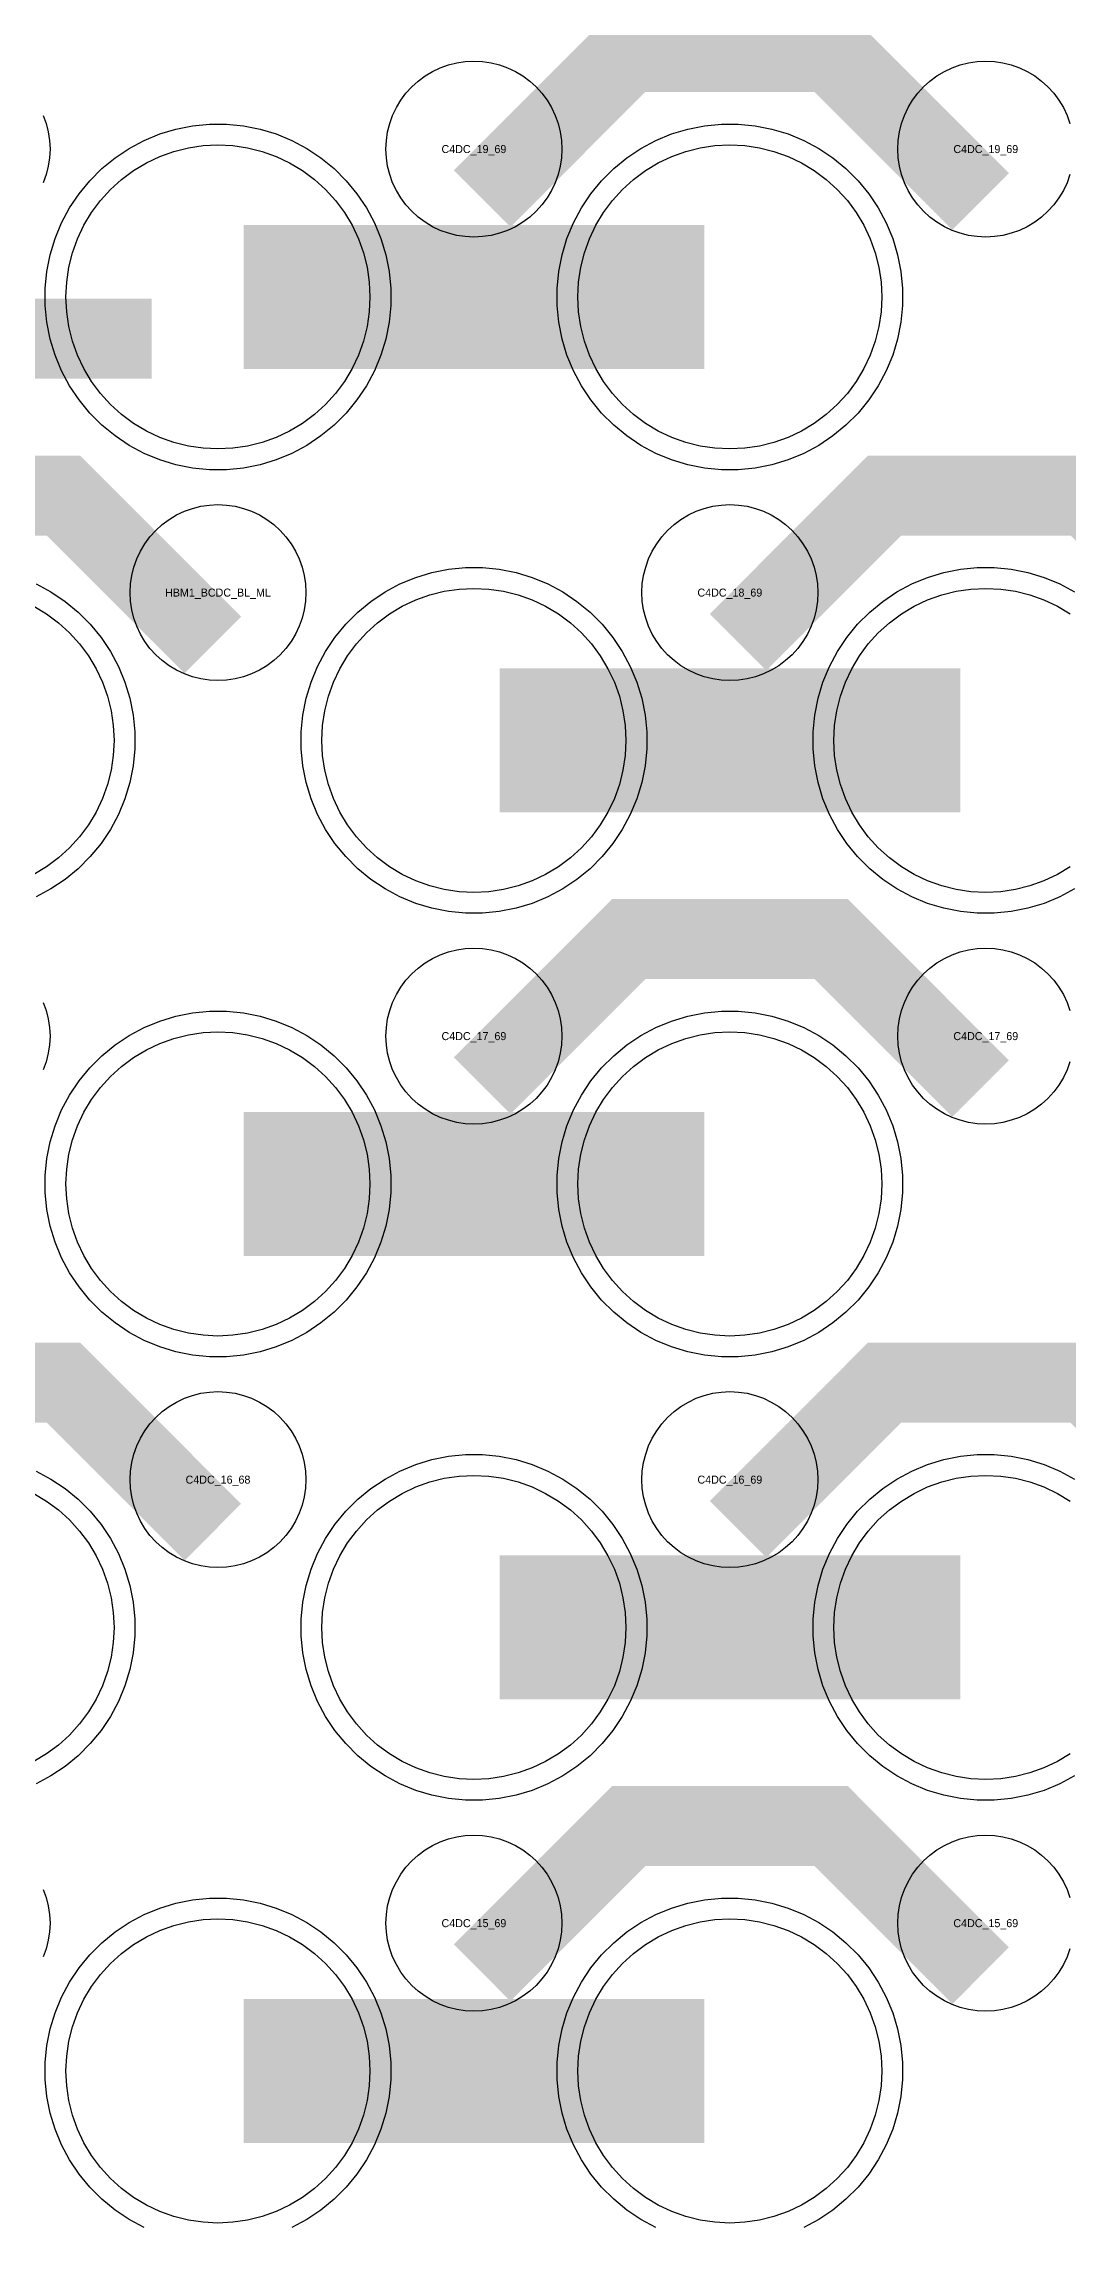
# Model space of a CAD drawing. Extents: x -11880 to 11880, y -14992 to 14992.
# Drawn here: x 9946 to 10266, y -12810 to -12128 of the extents above; entities that cross this region are included whole.
import ezdxf
from ezdxf.enums import TextEntityAlignment as Align

# ---------------------------------------------------------------- set-up
doc = ezdxf.new("R2010")
doc.units = 0
doc.header["$MEASUREMENT"] = 0
for name, color, linetype in [('GDS_775_DT_237', 138, 'CONTINUOUS'), ('RDL1_FS', 34, 'CONTINUOUS'), ('RDL_BS', 160, 'CONTINUOUS')]:
    doc.layers.add(name, color=color, linetype=linetype)

msp = doc.modelspace()

# ---------------------------------------------------------------- linework, layer by layer
at = {"layer": 'RDL1_FS'}
for points in [[(10000, -12254.354), (9995.343, -12254.125), (9990.732, -12253.441), (9986.209, -12252.309), (9981.819, -12250.737), (9977.605, -12248.745), (9973.605, -12246.347), (9969.86, -12243.569), (9966.406, -12240.439), (9963.276, -12236.985), (9960.498, -12233.24), (9958.1, -12229.24), (9956.108, -12225.026), (9954.536, -12220.636), (9953.404, -12216.113), (9952.72, -12211.502), (9952.491, -12206.845), (9952.72, -12202.188), (9953.404, -12197.577), (9954.536, -12193.054), (9956.108, -12188.664), (9958.1, -12184.45), (9960.498, -12180.45), (9963.276, -12176.705), (9966.406, -12173.251), (9969.86, -12170.121), (9973.605, -12167.343), (9977.605, -12164.945), (9981.819, -12162.953), (9986.209, -12161.381), (9990.732, -12160.249), (9995.343, -12159.565), (10000, -12159.336), (10004.657, -12159.565), (10009.268, -12160.249), (10013.791, -12161.381), (10018.181, -12162.953), (10022.395, -12164.945), (10026.395, -12167.343), (10030.14, -12170.121), (10033.594, -12173.251), (10036.724, -12176.705), (10039.502, -12180.45), (10041.9, -12184.45), (10043.892, -12188.664), (10045.464, -12193.054), (10046.596, -12197.577), (10047.28, -12202.188), (10047.509, -12206.845), (10047.28, -12211.502), (10046.596, -12216.113), (10045.464, -12220.636), (10043.892, -12225.026), (10041.9, -12229.24), (10039.502, -12233.24), (10036.724, -12236.985), (10033.594, -12240.439), (10030.14, -12243.569), (10026.395, -12246.347), (10022.395, -12248.745), (10018.181, -12250.737), (10013.791, -12252.309), (10009.268, -12253.441), (10004.657, -12254.125)], [(10160, -12254.354), (10155.343, -12254.125), (10150.732, -12253.441), (10146.209, -12252.309), (10141.819, -12250.737), (10137.605, -12248.745), (10133.605, -12246.347), (10129.86, -12243.569), (10126.406, -12240.439), (10123.276, -12236.985), (10120.498, -12233.24), (10118.1, -12229.24), (10116.108, -12225.026), (10114.536, -12220.636), (10113.404, -12216.113), (10112.72, -12211.502), (10112.491, -12206.845), (10112.72, -12202.188), (10113.404, -12197.577), (10114.536, -12193.054), (10116.108, -12188.664), (10118.1, -12184.45), (10120.498, -12180.45), (10123.276, -12176.705), (10126.406, -12173.251), (10129.86, -12170.121), (10133.605, -12167.343), (10137.605, -12164.945), (10141.819, -12162.953), (10146.209, -12161.381), (10150.732, -12160.249), (10155.343, -12159.565), (10160, -12159.336), (10164.657, -12159.565), (10169.268, -12160.249), (10173.791, -12161.381), (10178.181, -12162.953), (10182.395, -12164.945), (10186.395, -12167.343), (10190.14, -12170.121), (10193.594, -12173.251), (10196.724, -12176.705), (10199.502, -12180.45), (10201.9, -12184.45), (10203.892, -12188.664), (10205.464, -12193.054), (10206.596, -12197.577), (10207.28, -12202.188), (10207.509, -12206.845), (10207.28, -12211.502), (10206.596, -12216.113), (10205.464, -12220.636), (10203.892, -12225.026), (10201.9, -12229.24), (10199.502, -12233.24), (10196.724, -12236.985), (10193.594, -12240.439), (10190.14, -12243.569), (10186.395, -12246.347), (10182.395, -12248.745), (10178.181, -12250.737), (10173.791, -12252.309), (10169.268, -12253.441), (10164.657, -12254.125)], [(10080, -12392.919), (10075.343, -12392.69), (10070.732, -12392.006), (10066.209, -12390.874), (10061.819, -12389.302), (10057.605, -12387.31), (10053.605, -12384.912), (10049.86, -12382.134), (10046.406, -12379.004), (10043.276, -12375.55), (10040.498, -12371.805), (10038.1, -12367.805), (10036.108, -12363.591), (10034.536, -12359.201), (10033.404, -12354.678), (10032.72, -12350.067), (10032.491, -12345.41), (10032.72, -12340.753), (10033.404, -12336.142), (10034.536, -12331.619), (10036.108, -12327.229), (10038.1, -12323.015), (10040.498, -12319.015), (10043.276, -12315.27), (10046.406, -12311.816), (10049.86, -12308.686), (10053.605, -12305.908), (10057.605, -12303.51), (10061.819, -12301.518), (10066.209, -12299.946), (10070.732, -12298.814), (10075.343, -12298.13), (10080, -12297.901), (10084.657, -12298.13), (10089.268, -12298.814), (10093.791, -12299.946), (10098.181, -12301.518), (10102.395, -12303.51), (10106.395, -12305.908), (10110.14, -12308.686), (10113.594, -12311.816), (10116.724, -12315.27), (10119.502, -12319.015), (10121.9, -12323.015), (10123.892, -12327.229), (10125.464, -12331.619), (10126.596, -12336.142), (10127.28, -12340.753), (10127.509, -12345.41), (10127.28, -12350.067), (10126.596, -12354.678), (10125.464, -12359.201), (10123.892, -12363.591), (10121.9, -12367.805), (10119.502, -12371.805), (10116.724, -12375.55), (10113.594, -12379.004), (10110.14, -12382.134), (10106.395, -12384.912), (10102.395, -12387.31), (10098.181, -12389.302), (10093.791, -12390.874), (10089.268, -12392.006), (10084.657, -12392.69)], [(10000, -12531.484), (9995.343, -12531.255), (9990.732, -12530.571), (9986.209, -12529.439), (9981.819, -12527.867), (9977.605, -12525.875), (9973.605, -12523.477), (9969.86, -12520.699), (9966.406, -12517.569), (9963.276, -12514.115), (9960.498, -12510.37), (9958.1, -12506.37), (9956.108, -12502.156), (9954.536, -12497.766), (9953.404, -12493.243), (9952.72, -12488.632), (9952.491, -12483.975), (9952.72, -12479.318), (9953.404, -12474.707), (9954.536, -12470.184), (9956.108, -12465.794), (9958.1, -12461.58), (9960.498, -12457.58), (9963.276, -12453.835), (9966.406, -12450.381), (9969.86, -12447.251), (9973.605, -12444.473), (9977.605, -12442.075), (9981.819, -12440.083), (9986.209, -12438.511), (9990.732, -12437.379), (9995.343, -12436.695), (10000, -12436.466), (10004.657, -12436.695), (10009.268, -12437.379), (10013.791, -12438.511), (10018.181, -12440.083), (10022.395, -12442.075), (10026.395, -12444.473), (10030.14, -12447.251), (10033.594, -12450.381), (10036.724, -12453.835), (10039.502, -12457.58), (10041.9, -12461.58), (10043.892, -12465.794), (10045.464, -12470.184), (10046.596, -12474.707), (10047.28, -12479.318), (10047.509, -12483.975), (10047.28, -12488.632), (10046.596, -12493.243), (10045.464, -12497.766), (10043.892, -12502.156), (10041.9, -12506.37), (10039.502, -12510.37), (10036.724, -12514.115), (10033.594, -12517.569), (10030.14, -12520.699), (10026.395, -12523.477), (10022.395, -12525.875), (10018.181, -12527.867), (10013.791, -12529.439), (10009.268, -12530.571), (10004.657, -12531.255)], [(10160, -12531.484), (10155.343, -12531.255), (10150.732, -12530.571), (10146.209, -12529.439), (10141.819, -12527.867), (10137.605, -12525.875), (10133.605, -12523.477), (10129.86, -12520.699), (10126.406, -12517.569), (10123.276, -12514.115), (10120.498, -12510.37), (10118.1, -12506.37), (10116.108, -12502.156), (10114.536, -12497.766), (10113.404, -12493.243), (10112.72, -12488.632), (10112.491, -12483.975), (10112.72, -12479.318), (10113.404, -12474.707), (10114.536, -12470.184), (10116.108, -12465.794), (10118.1, -12461.58), (10120.498, -12457.58), (10123.276, -12453.835), (10126.406, -12450.381), (10129.86, -12447.251), (10133.605, -12444.473), (10137.605, -12442.075), (10141.819, -12440.083), (10146.209, -12438.511), (10150.732, -12437.379), (10155.343, -12436.695), (10160, -12436.466), (10164.657, -12436.695), (10169.268, -12437.379), (10173.791, -12438.511), (10178.181, -12440.083), (10182.395, -12442.075), (10186.395, -12444.473), (10190.14, -12447.251), (10193.594, -12450.381), (10196.724, -12453.835), (10199.502, -12457.58), (10201.9, -12461.58), (10203.892, -12465.794), (10205.464, -12470.184), (10206.596, -12474.707), (10207.28, -12479.318), (10207.509, -12483.975), (10207.28, -12488.632), (10206.596, -12493.243), (10205.464, -12497.766), (10203.892, -12502.156), (10201.9, -12506.37), (10199.502, -12510.37), (10196.724, -12514.115), (10193.594, -12517.569), (10190.14, -12520.699), (10186.395, -12523.477), (10182.395, -12525.875), (10178.181, -12527.867), (10173.791, -12529.439), (10169.268, -12530.571), (10164.657, -12531.255)], [(10080, -12670.049), (10075.343, -12669.82), (10070.732, -12669.136), (10066.209, -12668.004), (10061.819, -12666.432), (10057.605, -12664.44), (10053.605, -12662.042), (10049.86, -12659.264), (10046.406, -12656.134), (10043.276, -12652.68), (10040.498, -12648.935), (10038.1, -12644.935), (10036.108, -12640.721), (10034.536, -12636.331), (10033.404, -12631.808), (10032.72, -12627.197), (10032.491, -12622.54), (10032.72, -12617.883), (10033.404, -12613.272), (10034.536, -12608.749), (10036.108, -12604.359), (10038.1, -12600.145), (10040.498, -12596.145), (10043.276, -12592.4), (10046.406, -12588.946), (10049.86, -12585.816), (10053.605, -12583.038), (10057.605, -12580.64), (10061.819, -12578.648), (10066.209, -12577.076), (10070.732, -12575.944), (10075.343, -12575.26), (10080, -12575.031), (10084.657, -12575.26), (10089.268, -12575.944), (10093.791, -12577.076), (10098.181, -12578.648), (10102.395, -12580.64), (10106.395, -12583.038), (10110.14, -12585.816), (10113.594, -12588.946), (10116.724, -12592.4), (10119.502, -12596.145), (10121.9, -12600.145), (10123.892, -12604.359), (10125.464, -12608.749), (10126.596, -12613.272), (10127.28, -12617.883), (10127.509, -12622.54), (10127.28, -12627.197), (10126.596, -12631.808), (10125.464, -12636.331), (10123.892, -12640.721), (10121.9, -12644.935), (10119.502, -12648.935), (10116.724, -12652.68), (10113.594, -12656.134), (10110.14, -12659.264), (10106.395, -12662.042), (10102.395, -12664.44), (10098.181, -12666.432), (10093.791, -12668.004), (10089.268, -12669.136), (10084.657, -12669.82)], [(10000, -12808.614), (9995.343, -12808.385), (9990.732, -12807.701), (9986.209, -12806.569), (9981.819, -12804.997), (9977.605, -12803.005), (9973.605, -12800.607), (9969.86, -12797.829), (9966.406, -12794.699), (9963.276, -12791.245), (9960.498, -12787.5), (9958.1, -12783.5), (9956.108, -12779.286), (9954.536, -12774.896), (9953.404, -12770.373), (9952.72, -12765.762), (9952.491, -12761.105), (9952.72, -12756.448), (9953.404, -12751.837), (9954.536, -12747.314), (9956.108, -12742.924), (9958.1, -12738.71), (9960.498, -12734.71), (9963.276, -12730.965), (9966.406, -12727.511), (9969.86, -12724.381), (9973.605, -12721.603), (9977.605, -12719.205), (9981.819, -12717.213), (9986.209, -12715.641), (9990.732, -12714.509), (9995.343, -12713.825), (10000, -12713.596), (10004.657, -12713.825), (10009.268, -12714.509), (10013.791, -12715.641), (10018.181, -12717.213), (10022.395, -12719.205), (10026.395, -12721.603), (10030.14, -12724.381), (10033.594, -12727.511), (10036.724, -12730.965), (10039.502, -12734.71), (10041.9, -12738.71), (10043.892, -12742.924), (10045.464, -12747.314), (10046.596, -12751.837), (10047.28, -12756.448), (10047.509, -12761.105), (10047.28, -12765.762), (10046.596, -12770.373), (10045.464, -12774.896), (10043.892, -12779.286), (10041.9, -12783.5), (10039.502, -12787.5), (10036.724, -12791.245), (10033.594, -12794.699), (10030.14, -12797.829), (10026.395, -12800.607), (10022.395, -12803.005), (10018.181, -12804.997), (10013.791, -12806.569), (10009.268, -12807.701), (10004.657, -12808.385)], [(10160, -12808.614), (10155.343, -12808.385), (10150.732, -12807.701), (10146.209, -12806.569), (10141.819, -12804.997), (10137.605, -12803.005), (10133.605, -12800.607), (10129.86, -12797.829), (10126.406, -12794.699), (10123.276, -12791.245), (10120.498, -12787.5), (10118.1, -12783.5), (10116.108, -12779.286), (10114.536, -12774.896), (10113.404, -12770.373), (10112.72, -12765.762), (10112.491, -12761.105), (10112.72, -12756.448), (10113.404, -12751.837), (10114.536, -12747.314), (10116.108, -12742.924), (10118.1, -12738.71), (10120.498, -12734.71), (10123.276, -12730.965), (10126.406, -12727.511), (10129.86, -12724.381), (10133.605, -12721.603), (10137.605, -12719.205), (10141.819, -12717.213), (10146.209, -12715.641), (10150.732, -12714.509), (10155.343, -12713.825), (10160, -12713.596), (10164.657, -12713.825), (10169.268, -12714.509), (10173.791, -12715.641), (10178.181, -12717.213), (10182.395, -12719.205), (10186.395, -12721.603), (10190.14, -12724.381), (10193.594, -12727.511), (10196.724, -12730.965), (10199.502, -12734.71), (10201.9, -12738.71), (10203.892, -12742.924), (10205.464, -12747.314), (10206.596, -12751.837), (10207.28, -12756.448), (10207.509, -12761.105), (10207.28, -12765.762), (10206.596, -12770.373), (10205.464, -12774.896), (10203.892, -12779.286), (10201.9, -12783.5), (10199.502, -12787.5), (10196.724, -12791.245), (10193.594, -12794.699), (10190.14, -12797.829), (10186.395, -12800.607), (10182.395, -12803.005), (10178.181, -12804.997), (10173.791, -12806.569), (10169.268, -12807.701), (10164.657, -12808.385)]]:
    msp.add_lwpolyline(points, close=True, dxfattribs=at)
for points in [[(10008.002, -12206.845, 45, 45, 0), (10080.002, -12206.845, 45, 45, 0)], [(10080.002, -12206.845, 45, 45, 0), (10152.002, -12206.845, 45, 45, 0)], [(10088.002, -12345.41, 45, 45, 0), (10160.002, -12345.41, 45, 45, 0)], [(10160.002, -12345.41, 45, 45, 0), (10232.002, -12345.41, 45, 45, 0)], [(10008.002, -12483.975, 45, 45, 0), (10080.002, -12483.975, 45, 45, 0)], [(10080.002, -12483.975, 45, 45, 0), (10152.002, -12483.975, 45, 45, 0)], [(10088.002, -12622.54, 45, 45, 0), (10160.002, -12622.54, 45, 45, 0)], [(10160.002, -12622.54, 45, 45, 0), (10232.002, -12622.54, 45, 45, 0)], [(10008.002, -12761.105, 45, 45, 0), (10080.002, -12761.105, 45, 45, 0)], [(10080.002, -12761.105, 45, 45, 0), (10152.002, -12761.105, 45, 45, 0)]]:
    msp.add_lwpolyline(points, format="xyseb", dxfattribs=at)
for points in [[(10266.395, -12384.912), (10262.395, -12387.31), (10258.181, -12389.302), (10253.791, -12390.874), (10249.268, -12392.006), (10244.657, -12392.69), (10240, -12392.919), (10235.343, -12392.69), (10230.732, -12392.006), (10226.209, -12390.874), (10221.819, -12389.302), (10217.605, -12387.31), (10213.605, -12384.912), (10209.86, -12382.134), (10206.406, -12379.004), (10203.276, -12375.55), (10200.498, -12371.805), (10198.1, -12367.805), (10196.108, -12363.591), (10194.536, -12359.201), (10193.404, -12354.678), (10192.72, -12350.067), (10192.491, -12345.41), (10192.72, -12340.753), (10193.404, -12336.142), (10194.536, -12331.619), (10196.108, -12327.229), (10198.1, -12323.015), (10200.498, -12319.015), (10203.276, -12315.27), (10206.406, -12311.816), (10209.86, -12308.686), (10213.605, -12305.908), (10217.605, -12303.51), (10221.819, -12301.518), (10226.209, -12299.946), (10230.732, -12298.814), (10235.343, -12298.13), (10240, -12297.901), (10244.657, -12298.13), (10249.268, -12298.814), (10253.791, -12299.946), (10258.181, -12301.518), (10262.395, -12303.51), (10266.395, -12305.908)], [(9942.395, -12303.51), (9946.395, -12305.908), (9950.14, -12308.686), (9953.594, -12311.816), (9956.724, -12315.27), (9959.502, -12319.015), (9961.9, -12323.015), (9963.892, -12327.229), (9965.464, -12331.619), (9966.596, -12336.142), (9967.28, -12340.753), (9967.509, -12345.41), (9967.28, -12350.067), (9966.596, -12354.678), (9965.464, -12359.201), (9963.892, -12363.591), (9961.9, -12367.805), (9959.502, -12371.805), (9956.724, -12375.55), (9953.594, -12379.004), (9950.14, -12382.134), (9946.395, -12384.912), (9942.395, -12387.31)], [(9942.395, -12580.64), (9946.395, -12583.038), (9950.14, -12585.816), (9953.594, -12588.946), (9956.724, -12592.4), (9959.502, -12596.145), (9961.9, -12600.145), (9963.892, -12604.359), (9965.464, -12608.749), (9966.596, -12613.272), (9967.28, -12617.883), (9967.509, -12622.54), (9967.28, -12627.197), (9966.596, -12631.808), (9965.464, -12636.331), (9963.892, -12640.721), (9961.9, -12644.935), (9959.502, -12648.935), (9956.724, -12652.68), (9953.594, -12656.134), (9950.14, -12659.264), (9946.395, -12662.042), (9942.395, -12664.44)], [(10266.395, -12662.042), (10262.395, -12664.44), (10258.181, -12666.432), (10253.791, -12668.004), (10249.268, -12669.136), (10244.657, -12669.82), (10240, -12670.049), (10235.343, -12669.82), (10230.732, -12669.136), (10226.209, -12668.004), (10221.819, -12666.432), (10217.605, -12664.44), (10213.605, -12662.042), (10209.86, -12659.264), (10206.406, -12656.134), (10203.276, -12652.68), (10200.498, -12648.935), (10198.1, -12644.935), (10196.108, -12640.721), (10194.536, -12636.331), (10193.404, -12631.808), (10192.72, -12627.197), (10192.491, -12622.54), (10192.72, -12617.883), (10193.404, -12613.272), (10194.536, -12608.749), (10196.108, -12604.359), (10198.1, -12600.145), (10200.498, -12596.145), (10203.276, -12592.4), (10206.406, -12588.946), (10209.86, -12585.816), (10213.605, -12583.038), (10217.605, -12580.64), (10221.819, -12578.648), (10226.209, -12577.076), (10230.732, -12575.944), (10235.343, -12575.26), (10240, -12575.031), (10244.657, -12575.26), (10249.268, -12575.944), (10253.791, -12577.076), (10258.181, -12578.648), (10262.395, -12580.64), (10266.395, -12583.038)]]:
    msp.add_lwpolyline(points, dxfattribs=at)
at = {"layer": 'RDL_BS'}
for points in [[(10082.562, -12176.159, 25, 25, 0), (10128.377, -12130.344, 25, 25, 0), (10161.93, -12130.344, 25, 25, 0)], [(10238.401, -12177.058, 25, 25, 0), (10191.687, -12130.344, 25, 25, 0), (10161.929, -12130.344, 25, 25, 0)], [(9870.016, -12219.858, 25, 25, 0), (9979.281, -12219.858, 25, 25, 0)], [(9998.401, -12315.623, 25, 25, 0), (9951.687, -12268.909, 25, 25, 0), (9921.929, -12268.909, 25, 25, 0)], [(10162.562, -12314.724, 25, 25, 0), (10208.377, -12268.909, 25, 25, 0), (10241.93, -12268.909, 25, 25, 0)], [(10318.401, -12315.623, 25, 25, 0), (10271.687, -12268.909, 25, 25, 0), (10241.929, -12268.909, 25, 25, 0)], [(10082.562, -12453.289, 25, 25, 0), (10128.377, -12407.474, 25, 25, 0), (10161.93, -12407.474, 25, 25, 0)], [(10238.401, -12454.188, 25, 25, 0), (10191.687, -12407.474, 25, 25, 0), (10161.929, -12407.474, 25, 25, 0)], [(9998.401, -12592.753, 25, 25, 0), (9951.687, -12546.039, 25, 25, 0), (9921.929, -12546.039, 25, 25, 0)], [(10162.562, -12591.854, 25, 25, 0), (10208.377, -12546.039, 25, 25, 0), (10241.93, -12546.039, 25, 25, 0)], [(10318.401, -12592.753, 25, 25, 0), (10271.687, -12546.039, 25, 25, 0), (10241.929, -12546.039, 25, 25, 0)], [(10082.562, -12730.419, 25, 25, 0), (10128.377, -12684.604, 25, 25, 0), (10161.93, -12684.604, 25, 25, 0)], [(10238.401, -12731.318, 25, 25, 0), (10191.687, -12684.604, 25, 25, 0), (10161.929, -12684.604, 25, 25, 0)]]:
    msp.add_lwpolyline(points, format="xyseb", dxfattribs=at)
for points in [[(10080, -12188.151), (10077.307, -12188.019), (10074.635, -12187.623), (10072.016, -12186.966), (10069.481, -12186.059), (10067.044, -12184.907), (10064.72, -12183.514), (10062.557, -12181.911), (10060.558, -12180.099), (10058.746, -12178.1), (10057.143, -12175.937), (10055.75, -12173.613), (10054.598, -12171.176), (10053.691, -12168.641), (10053.034, -12166.022), (10052.638, -12163.35), (10052.506, -12160.657), (10052.638, -12157.964), (10053.034, -12155.292), (10053.691, -12152.673), (10054.598, -12150.138), (10055.75, -12147.701), (10057.143, -12145.377), (10058.746, -12143.214), (10060.558, -12141.215), (10062.557, -12139.403), (10064.72, -12137.8), (10067.044, -12136.407), (10069.481, -12135.255), (10072.016, -12134.348), (10074.635, -12133.691), (10077.307, -12133.295), (10080, -12133.163), (10082.693, -12133.295), (10085.365, -12133.691), (10087.984, -12134.348), (10090.519, -12135.255), (10092.956, -12136.407), (10095.28, -12137.8), (10097.443, -12139.403), (10099.442, -12141.215), (10101.254, -12143.214), (10102.857, -12145.377), (10104.25, -12147.701), (10105.402, -12150.138), (10106.309, -12152.673), (10106.966, -12155.292), (10107.362, -12157.964), (10107.494, -12160.657), (10107.362, -12163.35), (10106.966, -12166.022), (10106.309, -12168.641), (10105.402, -12171.176), (10104.25, -12173.613), (10102.857, -12175.937), (10101.254, -12178.1), (10099.442, -12180.099), (10097.443, -12181.911), (10095.28, -12183.514), (10092.956, -12184.907), (10090.519, -12186.059), (10087.984, -12186.966), (10085.365, -12187.623), (10082.693, -12188.019)], [(9997.356, -12260.845), (9992.062, -12260.328), (9986.835, -12259.282), (9981.795, -12257.751), (9976.885, -12255.72), (9972.223, -12253.228), (9967.809, -12250.281), (9963.708, -12246.919), (9959.926, -12243.137), (9956.564, -12239.036), (9953.617, -12234.622), (9951.125, -12229.96), (9949.094, -12225.05), (9947.563, -12220.01), (9946.517, -12214.783), (9946, -12209.489), (9946, -12204.201), (9946.517, -12198.907), (9947.563, -12193.68), (9949.094, -12188.64), (9951.125, -12183.73), (9953.617, -12179.068), (9956.564, -12174.654), (9959.926, -12170.553), (9963.708, -12166.771), (9967.809, -12163.409), (9972.223, -12160.462), (9976.885, -12157.97), (9981.795, -12155.939), (9986.835, -12154.408), (9992.062, -12153.362), (9997.356, -12152.845), (10002.644, -12152.845), (10007.938, -12153.362), (10013.165, -12154.408), (10018.205, -12155.939), (10023.115, -12157.97), (10027.777, -12160.462), (10032.191, -12163.409), (10036.292, -12166.771), (10040.074, -12170.553), (10043.436, -12174.654), (10046.383, -12179.068), (10048.875, -12183.73), (10050.906, -12188.64), (10052.437, -12193.68), (10053.483, -12198.907), (10054, -12204.201), (10054, -12209.489), (10053.483, -12214.783), (10052.437, -12220.01), (10050.906, -12225.05), (10048.875, -12229.96), (10046.383, -12234.622), (10043.436, -12239.036), (10040.074, -12243.137), (10036.292, -12246.919), (10032.191, -12250.281), (10027.777, -12253.228), (10023.115, -12255.72), (10018.205, -12257.751), (10013.165, -12259.282), (10007.938, -12260.328), (10002.644, -12260.845)], [(10157.356, -12260.845), (10152.062, -12260.328), (10146.835, -12259.282), (10141.795, -12257.751), (10136.885, -12255.72), (10132.223, -12253.228), (10127.809, -12250.281), (10123.708, -12246.919), (10119.926, -12243.137), (10116.564, -12239.036), (10113.617, -12234.622), (10111.125, -12229.96), (10109.094, -12225.05), (10107.563, -12220.01), (10106.517, -12214.783), (10106, -12209.489), (10106, -12204.201), (10106.517, -12198.907), (10107.563, -12193.68), (10109.094, -12188.64), (10111.125, -12183.73), (10113.617, -12179.068), (10116.564, -12174.654), (10119.926, -12170.553), (10123.708, -12166.771), (10127.809, -12163.409), (10132.223, -12160.462), (10136.885, -12157.97), (10141.795, -12155.939), (10146.835, -12154.408), (10152.062, -12153.362), (10157.356, -12152.845), (10162.644, -12152.845), (10167.938, -12153.362), (10173.165, -12154.408), (10178.205, -12155.939), (10183.115, -12157.97), (10187.777, -12160.462), (10192.191, -12163.409), (10196.292, -12166.771), (10200.074, -12170.553), (10203.436, -12174.654), (10206.383, -12179.068), (10208.875, -12183.73), (10210.906, -12188.64), (10212.437, -12193.68), (10213.483, -12198.907), (10214, -12204.201), (10214, -12209.489), (10213.483, -12214.783), (10212.437, -12220.01), (10210.906, -12225.05), (10208.875, -12229.96), (10206.383, -12234.622), (10203.436, -12239.036), (10200.074, -12243.137), (10196.292, -12246.919), (10192.191, -12250.281), (10187.777, -12253.228), (10183.115, -12255.72), (10178.205, -12257.751), (10173.165, -12259.282), (10167.938, -12260.328), (10162.644, -12260.845)], [(10000, -12326.716), (9997.307, -12326.584), (9994.635, -12326.188), (9992.016, -12325.531), (9989.481, -12324.624), (9987.044, -12323.472), (9984.72, -12322.079), (9982.557, -12320.476), (9980.558, -12318.664), (9978.746, -12316.665), (9977.143, -12314.502), (9975.75, -12312.178), (9974.598, -12309.741), (9973.691, -12307.206), (9973.034, -12304.587), (9972.638, -12301.915), (9972.506, -12299.222), (9972.638, -12296.529), (9973.034, -12293.857), (9973.691, -12291.238), (9974.598, -12288.703), (9975.75, -12286.266), (9977.143, -12283.942), (9978.746, -12281.779), (9980.558, -12279.78), (9982.557, -12277.968), (9984.72, -12276.365), (9987.044, -12274.972), (9989.481, -12273.82), (9992.016, -12272.913), (9994.635, -12272.256), (9997.307, -12271.86), (10000, -12271.728), (10002.693, -12271.86), (10005.365, -12272.256), (10007.984, -12272.913), (10010.519, -12273.82), (10012.956, -12274.972), (10015.28, -12276.365), (10017.443, -12277.968), (10019.442, -12279.78), (10021.254, -12281.779), (10022.857, -12283.942), (10024.25, -12286.266), (10025.402, -12288.703), (10026.309, -12291.238), (10026.966, -12293.857), (10027.362, -12296.529), (10027.494, -12299.222), (10027.362, -12301.915), (10026.966, -12304.587), (10026.309, -12307.206), (10025.402, -12309.741), (10024.25, -12312.178), (10022.857, -12314.502), (10021.254, -12316.665), (10019.442, -12318.664), (10017.443, -12320.476), (10015.28, -12322.079), (10012.956, -12323.472), (10010.519, -12324.624), (10007.984, -12325.531), (10005.365, -12326.188), (10002.693, -12326.584)], [(10160, -12326.716), (10157.307, -12326.584), (10154.635, -12326.188), (10152.016, -12325.531), (10149.481, -12324.624), (10147.044, -12323.472), (10144.72, -12322.079), (10142.557, -12320.476), (10140.558, -12318.664), (10138.746, -12316.665), (10137.143, -12314.502), (10135.75, -12312.178), (10134.598, -12309.741), (10133.691, -12307.206), (10133.034, -12304.587), (10132.638, -12301.915), (10132.506, -12299.222), (10132.638, -12296.529), (10133.034, -12293.857), (10133.691, -12291.238), (10134.598, -12288.703), (10135.75, -12286.266), (10137.143, -12283.942), (10138.746, -12281.779), (10140.558, -12279.78), (10142.557, -12277.968), (10144.72, -12276.365), (10147.044, -12274.972), (10149.481, -12273.82), (10152.016, -12272.913), (10154.635, -12272.256), (10157.307, -12271.86), (10160, -12271.728), (10162.693, -12271.86), (10165.365, -12272.256), (10167.984, -12272.913), (10170.519, -12273.82), (10172.956, -12274.972), (10175.28, -12276.365), (10177.443, -12277.968), (10179.442, -12279.78), (10181.254, -12281.779), (10182.857, -12283.942), (10184.25, -12286.266), (10185.402, -12288.703), (10186.309, -12291.238), (10186.966, -12293.857), (10187.362, -12296.529), (10187.494, -12299.222), (10187.362, -12301.915), (10186.966, -12304.587), (10186.309, -12307.206), (10185.402, -12309.741), (10184.25, -12312.178), (10182.857, -12314.502), (10181.254, -12316.665), (10179.442, -12318.664), (10177.443, -12320.476), (10175.28, -12322.079), (10172.956, -12323.472), (10170.519, -12324.624), (10167.984, -12325.531), (10165.365, -12326.188), (10162.693, -12326.584)], [(10077.356, -12399.41), (10072.062, -12398.893), (10066.835, -12397.847), (10061.795, -12396.316), (10056.885, -12394.285), (10052.223, -12391.793), (10047.809, -12388.846), (10043.708, -12385.484), (10039.926, -12381.702), (10036.564, -12377.601), (10033.617, -12373.187), (10031.125, -12368.525), (10029.094, -12363.615), (10027.563, -12358.575), (10026.517, -12353.348), (10026, -12348.054), (10026, -12342.766), (10026.517, -12337.472), (10027.563, -12332.245), (10029.094, -12327.205), (10031.125, -12322.295), (10033.617, -12317.633), (10036.564, -12313.219), (10039.926, -12309.118), (10043.708, -12305.336), (10047.809, -12301.974), (10052.223, -12299.027), (10056.885, -12296.535), (10061.795, -12294.504), (10066.835, -12292.973), (10072.062, -12291.927), (10077.356, -12291.41), (10082.644, -12291.41), (10087.938, -12291.927), (10093.165, -12292.973), (10098.205, -12294.504), (10103.115, -12296.535), (10107.777, -12299.027), (10112.191, -12301.974), (10116.292, -12305.336), (10120.074, -12309.118), (10123.436, -12313.219), (10126.383, -12317.633), (10128.875, -12322.295), (10130.906, -12327.205), (10132.437, -12332.245), (10133.483, -12337.472), (10134, -12342.766), (10134, -12348.054), (10133.483, -12353.348), (10132.437, -12358.575), (10130.906, -12363.615), (10128.875, -12368.525), (10126.383, -12373.187), (10123.436, -12377.601), (10120.074, -12381.702), (10116.292, -12385.484), (10112.191, -12388.846), (10107.777, -12391.793), (10103.115, -12394.285), (10098.205, -12396.316), (10093.165, -12397.847), (10087.938, -12398.893), (10082.644, -12399.41)], [(10080, -12465.281), (10077.307, -12465.149), (10074.635, -12464.753), (10072.016, -12464.096), (10069.481, -12463.189), (10067.044, -12462.037), (10064.72, -12460.644), (10062.557, -12459.041), (10060.558, -12457.229), (10058.746, -12455.23), (10057.143, -12453.067), (10055.75, -12450.743), (10054.598, -12448.306), (10053.691, -12445.771), (10053.034, -12443.152), (10052.638, -12440.48), (10052.506, -12437.787), (10052.638, -12435.094), (10053.034, -12432.422), (10053.691, -12429.803), (10054.598, -12427.268), (10055.75, -12424.831), (10057.143, -12422.507), (10058.746, -12420.344), (10060.558, -12418.345), (10062.557, -12416.533), (10064.72, -12414.93), (10067.044, -12413.537), (10069.481, -12412.385), (10072.016, -12411.478), (10074.635, -12410.821), (10077.307, -12410.425), (10080, -12410.293), (10082.693, -12410.425), (10085.365, -12410.821), (10087.984, -12411.478), (10090.519, -12412.385), (10092.956, -12413.537), (10095.28, -12414.93), (10097.443, -12416.533), (10099.442, -12418.345), (10101.254, -12420.344), (10102.857, -12422.507), (10104.25, -12424.831), (10105.402, -12427.268), (10106.309, -12429.803), (10106.966, -12432.422), (10107.362, -12435.094), (10107.494, -12437.787), (10107.362, -12440.48), (10106.966, -12443.152), (10106.309, -12445.771), (10105.402, -12448.306), (10104.25, -12450.743), (10102.857, -12453.067), (10101.254, -12455.23), (10099.442, -12457.229), (10097.443, -12459.041), (10095.28, -12460.644), (10092.956, -12462.037), (10090.519, -12463.189), (10087.984, -12464.096), (10085.365, -12464.753), (10082.693, -12465.149)], [(9997.356, -12537.975), (9992.062, -12537.458), (9986.835, -12536.412), (9981.795, -12534.881), (9976.885, -12532.85), (9972.223, -12530.358), (9967.809, -12527.411), (9963.708, -12524.049), (9959.926, -12520.267), (9956.564, -12516.166), (9953.617, -12511.752), (9951.125, -12507.09), (9949.094, -12502.18), (9947.563, -12497.14), (9946.517, -12491.913), (9946, -12486.619), (9946, -12481.331), (9946.517, -12476.037), (9947.563, -12470.81), (9949.094, -12465.77), (9951.125, -12460.86), (9953.617, -12456.198), (9956.564, -12451.784), (9959.926, -12447.683), (9963.708, -12443.901), (9967.809, -12440.539), (9972.223, -12437.592), (9976.885, -12435.1), (9981.795, -12433.069), (9986.835, -12431.538), (9992.062, -12430.492), (9997.356, -12429.975), (10002.644, -12429.975), (10007.938, -12430.492), (10013.165, -12431.538), (10018.205, -12433.069), (10023.115, -12435.1), (10027.777, -12437.592), (10032.191, -12440.539), (10036.292, -12443.901), (10040.074, -12447.683), (10043.436, -12451.784), (10046.383, -12456.198), (10048.875, -12460.86), (10050.906, -12465.77), (10052.437, -12470.81), (10053.483, -12476.037), (10054, -12481.331), (10054, -12486.619), (10053.483, -12491.913), (10052.437, -12497.14), (10050.906, -12502.18), (10048.875, -12507.09), (10046.383, -12511.752), (10043.436, -12516.166), (10040.074, -12520.267), (10036.292, -12524.049), (10032.191, -12527.411), (10027.777, -12530.358), (10023.115, -12532.85), (10018.205, -12534.881), (10013.165, -12536.412), (10007.938, -12537.458), (10002.644, -12537.975)], [(10157.356, -12537.975), (10152.062, -12537.458), (10146.835, -12536.412), (10141.795, -12534.881), (10136.885, -12532.85), (10132.223, -12530.358), (10127.809, -12527.411), (10123.708, -12524.049), (10119.926, -12520.267), (10116.564, -12516.166), (10113.617, -12511.752), (10111.125, -12507.09), (10109.094, -12502.18), (10107.563, -12497.14), (10106.517, -12491.913), (10106, -12486.619), (10106, -12481.331), (10106.517, -12476.037), (10107.563, -12470.81), (10109.094, -12465.77), (10111.125, -12460.86), (10113.617, -12456.198), (10116.564, -12451.784), (10119.926, -12447.683), (10123.708, -12443.901), (10127.809, -12440.539), (10132.223, -12437.592), (10136.885, -12435.1), (10141.795, -12433.069), (10146.835, -12431.538), (10152.062, -12430.492), (10157.356, -12429.975), (10162.644, -12429.975), (10167.938, -12430.492), (10173.165, -12431.538), (10178.205, -12433.069), (10183.115, -12435.1), (10187.777, -12437.592), (10192.191, -12440.539), (10196.292, -12443.901), (10200.074, -12447.683), (10203.436, -12451.784), (10206.383, -12456.198), (10208.875, -12460.86), (10210.906, -12465.77), (10212.437, -12470.81), (10213.483, -12476.037), (10214, -12481.331), (10214, -12486.619), (10213.483, -12491.913), (10212.437, -12497.14), (10210.906, -12502.18), (10208.875, -12507.09), (10206.383, -12511.752), (10203.436, -12516.166), (10200.074, -12520.267), (10196.292, -12524.049), (10192.191, -12527.411), (10187.777, -12530.358), (10183.115, -12532.85), (10178.205, -12534.881), (10173.165, -12536.412), (10167.938, -12537.458), (10162.644, -12537.975)], [(10000, -12603.846), (9997.307, -12603.714), (9994.635, -12603.318), (9992.016, -12602.661), (9989.481, -12601.754), (9987.044, -12600.602), (9984.72, -12599.209), (9982.557, -12597.606), (9980.558, -12595.794), (9978.746, -12593.795), (9977.143, -12591.632), (9975.75, -12589.308), (9974.598, -12586.871), (9973.691, -12584.336), (9973.034, -12581.717), (9972.638, -12579.045), (9972.506, -12576.352), (9972.638, -12573.659), (9973.034, -12570.987), (9973.691, -12568.368), (9974.598, -12565.833), (9975.75, -12563.396), (9977.143, -12561.072), (9978.746, -12558.909), (9980.558, -12556.91), (9982.557, -12555.098), (9984.72, -12553.495), (9987.044, -12552.102), (9989.481, -12550.95), (9992.016, -12550.043), (9994.635, -12549.386), (9997.307, -12548.99), (10000, -12548.858), (10002.693, -12548.99), (10005.365, -12549.386), (10007.984, -12550.043), (10010.519, -12550.95), (10012.956, -12552.102), (10015.28, -12553.495), (10017.443, -12555.098), (10019.442, -12556.91), (10021.254, -12558.909), (10022.857, -12561.072), (10024.25, -12563.396), (10025.402, -12565.833), (10026.309, -12568.368), (10026.966, -12570.987), (10027.362, -12573.659), (10027.494, -12576.352), (10027.362, -12579.045), (10026.966, -12581.717), (10026.309, -12584.336), (10025.402, -12586.871), (10024.25, -12589.308), (10022.857, -12591.632), (10021.254, -12593.795), (10019.442, -12595.794), (10017.443, -12597.606), (10015.28, -12599.209), (10012.956, -12600.602), (10010.519, -12601.754), (10007.984, -12602.661), (10005.365, -12603.318), (10002.693, -12603.714)], [(10160, -12603.846), (10157.307, -12603.714), (10154.635, -12603.318), (10152.016, -12602.661), (10149.481, -12601.754), (10147.044, -12600.602), (10144.72, -12599.209), (10142.557, -12597.606), (10140.558, -12595.794), (10138.746, -12593.795), (10137.143, -12591.632), (10135.75, -12589.308), (10134.598, -12586.871), (10133.691, -12584.336), (10133.034, -12581.717), (10132.638, -12579.045), (10132.506, -12576.352), (10132.638, -12573.659), (10133.034, -12570.987), (10133.691, -12568.368), (10134.598, -12565.833), (10135.75, -12563.396), (10137.143, -12561.072), (10138.746, -12558.909), (10140.558, -12556.91), (10142.557, -12555.098), (10144.72, -12553.495), (10147.044, -12552.102), (10149.481, -12550.95), (10152.016, -12550.043), (10154.635, -12549.386), (10157.307, -12548.99), (10160, -12548.858), (10162.693, -12548.99), (10165.365, -12549.386), (10167.984, -12550.043), (10170.519, -12550.95), (10172.956, -12552.102), (10175.28, -12553.495), (10177.443, -12555.098), (10179.442, -12556.91), (10181.254, -12558.909), (10182.857, -12561.072), (10184.25, -12563.396), (10185.402, -12565.833), (10186.309, -12568.368), (10186.966, -12570.987), (10187.362, -12573.659), (10187.494, -12576.352), (10187.362, -12579.045), (10186.966, -12581.717), (10186.309, -12584.336), (10185.402, -12586.871), (10184.25, -12589.308), (10182.857, -12591.632), (10181.254, -12593.795), (10179.442, -12595.794), (10177.443, -12597.606), (10175.28, -12599.209), (10172.956, -12600.602), (10170.519, -12601.754), (10167.984, -12602.661), (10165.365, -12603.318), (10162.693, -12603.714)], [(10077.356, -12676.54), (10072.062, -12676.023), (10066.835, -12674.977), (10061.795, -12673.446), (10056.885, -12671.415), (10052.223, -12668.923), (10047.809, -12665.976), (10043.708, -12662.614), (10039.926, -12658.832), (10036.564, -12654.731), (10033.617, -12650.317), (10031.125, -12645.655), (10029.094, -12640.745), (10027.563, -12635.705), (10026.517, -12630.478), (10026, -12625.184), (10026, -12619.896), (10026.517, -12614.602), (10027.563, -12609.375), (10029.094, -12604.335), (10031.125, -12599.425), (10033.617, -12594.763), (10036.564, -12590.349), (10039.926, -12586.248), (10043.708, -12582.466), (10047.809, -12579.104), (10052.223, -12576.157), (10056.885, -12573.665), (10061.795, -12571.634), (10066.835, -12570.103), (10072.062, -12569.057), (10077.356, -12568.54), (10082.644, -12568.54), (10087.938, -12569.057), (10093.165, -12570.103), (10098.205, -12571.634), (10103.115, -12573.665), (10107.777, -12576.157), (10112.191, -12579.104), (10116.292, -12582.466), (10120.074, -12586.248), (10123.436, -12590.349), (10126.383, -12594.763), (10128.875, -12599.425), (10130.906, -12604.335), (10132.437, -12609.375), (10133.483, -12614.602), (10134, -12619.896), (10134, -12625.184), (10133.483, -12630.478), (10132.437, -12635.705), (10130.906, -12640.745), (10128.875, -12645.655), (10126.383, -12650.317), (10123.436, -12654.731), (10120.074, -12658.832), (10116.292, -12662.614), (10112.191, -12665.976), (10107.777, -12668.923), (10103.115, -12671.415), (10098.205, -12673.446), (10093.165, -12674.977), (10087.938, -12676.023), (10082.644, -12676.54)], [(10080, -12742.411), (10077.307, -12742.279), (10074.635, -12741.883), (10072.016, -12741.226), (10069.481, -12740.319), (10067.044, -12739.167), (10064.72, -12737.774), (10062.557, -12736.171), (10060.558, -12734.359), (10058.746, -12732.36), (10057.143, -12730.197), (10055.75, -12727.873), (10054.598, -12725.436), (10053.691, -12722.901), (10053.034, -12720.282), (10052.638, -12717.61), (10052.506, -12714.917), (10052.638, -12712.224), (10053.034, -12709.552), (10053.691, -12706.933), (10054.598, -12704.398), (10055.75, -12701.961), (10057.143, -12699.637), (10058.746, -12697.474), (10060.558, -12695.475), (10062.557, -12693.663), (10064.72, -12692.06), (10067.044, -12690.667), (10069.481, -12689.515), (10072.016, -12688.608), (10074.635, -12687.951), (10077.307, -12687.555), (10080, -12687.423), (10082.693, -12687.555), (10085.365, -12687.951), (10087.984, -12688.608), (10090.519, -12689.515), (10092.956, -12690.667), (10095.28, -12692.06), (10097.443, -12693.663), (10099.442, -12695.475), (10101.254, -12697.474), (10102.857, -12699.637), (10104.25, -12701.961), (10105.402, -12704.398), (10106.309, -12706.933), (10106.966, -12709.552), (10107.362, -12712.224), (10107.494, -12714.917), (10107.362, -12717.61), (10106.966, -12720.282), (10106.309, -12722.901), (10105.402, -12725.436), (10104.25, -12727.873), (10102.857, -12730.197), (10101.254, -12732.36), (10099.442, -12734.359), (10097.443, -12736.171), (10095.28, -12737.774), (10092.956, -12739.167), (10090.519, -12740.319), (10087.984, -12741.226), (10085.365, -12741.883), (10082.693, -12742.279)]]:
    msp.add_lwpolyline(points, close=True, dxfattribs=at)
for points in [[(10266.309, -12168.641), (10265.402, -12171.176), (10264.25, -12173.613), (10262.857, -12175.937), (10261.254, -12178.1), (10259.442, -12180.099), (10257.443, -12181.911), (10255.28, -12183.514), (10252.956, -12184.907), (10250.519, -12186.059), (10247.984, -12186.966), (10245.365, -12187.623), (10242.693, -12188.019), (10240, -12188.151), (10237.307, -12188.019), (10234.635, -12187.623), (10232.016, -12186.966), (10229.481, -12186.059), (10227.044, -12184.907), (10224.72, -12183.514), (10222.557, -12181.911), (10220.558, -12180.099), (10218.746, -12178.1), (10217.143, -12175.937), (10215.75, -12173.613), (10214.598, -12171.176), (10213.691, -12168.641), (10213.034, -12166.022), (10212.638, -12163.35), (10212.506, -12160.657), (10212.638, -12157.964), (10213.034, -12155.292), (10213.691, -12152.673), (10214.598, -12150.138), (10215.75, -12147.701), (10217.143, -12145.377), (10218.746, -12143.214), (10220.558, -12141.215), (10222.557, -12139.403), (10224.72, -12137.8), (10227.044, -12136.407), (10229.481, -12135.255), (10232.016, -12134.348), (10234.635, -12133.691), (10237.307, -12133.295), (10240, -12133.163), (10242.693, -12133.295), (10245.365, -12133.691), (10247.984, -12134.348), (10250.519, -12135.255), (10252.956, -12136.407), (10255.28, -12137.8), (10257.443, -12139.403), (10259.442, -12141.215), (10261.254, -12143.214), (10262.857, -12145.377), (10264.25, -12147.701), (10265.402, -12150.138), (10266.309, -12152.673)], [(9945.402, -12150.138), (9946.309, -12152.673), (9946.966, -12155.292), (9947.362, -12157.964), (9947.494, -12160.657), (9947.362, -12163.35), (9946.966, -12166.022), (9946.309, -12168.641), (9945.402, -12171.176)], [(10267.777, -12391.793), (10263.115, -12394.285), (10258.205, -12396.316), (10253.165, -12397.847), (10247.938, -12398.893), (10242.644, -12399.41), (10237.356, -12399.41), (10232.062, -12398.893), (10226.835, -12397.847), (10221.795, -12396.316), (10216.885, -12394.285), (10212.223, -12391.793), (10207.809, -12388.846), (10203.708, -12385.484), (10199.926, -12381.702), (10196.564, -12377.601), (10193.617, -12373.187), (10191.125, -12368.525), (10189.094, -12363.615), (10187.563, -12358.575), (10186.517, -12353.348), (10186, -12348.054), (10186, -12342.766), (10186.517, -12337.472), (10187.563, -12332.245), (10189.094, -12327.205), (10191.125, -12322.295), (10193.617, -12317.633), (10196.564, -12313.219), (10199.926, -12309.118), (10203.708, -12305.336), (10207.809, -12301.974), (10212.223, -12299.027), (10216.885, -12296.535), (10221.795, -12294.504), (10226.835, -12292.973), (10232.062, -12291.927), (10237.356, -12291.41), (10242.644, -12291.41), (10247.938, -12291.927), (10253.165, -12292.973), (10258.205, -12294.504), (10263.115, -12296.535), (10267.777, -12299.027)], [(9943.115, -12296.535), (9947.777, -12299.027), (9952.191, -12301.974), (9956.292, -12305.336), (9960.074, -12309.118), (9963.436, -12313.219), (9966.383, -12317.633), (9968.875, -12322.295), (9970.906, -12327.205), (9972.437, -12332.245), (9973.483, -12337.472), (9974, -12342.766), (9974, -12348.054), (9973.483, -12353.348), (9972.437, -12358.575), (9970.906, -12363.615), (9968.875, -12368.525), (9966.383, -12373.187), (9963.436, -12377.601), (9960.074, -12381.702), (9956.292, -12385.484), (9952.191, -12388.846), (9947.777, -12391.793), (9943.115, -12394.285)], [(10266.309, -12445.771), (10265.402, -12448.306), (10264.25, -12450.743), (10262.857, -12453.067), (10261.254, -12455.23), (10259.442, -12457.229), (10257.443, -12459.041), (10255.28, -12460.644), (10252.956, -12462.037), (10250.519, -12463.189), (10247.984, -12464.096), (10245.365, -12464.753), (10242.693, -12465.149), (10240, -12465.281), (10237.307, -12465.149), (10234.635, -12464.753), (10232.016, -12464.096), (10229.481, -12463.189), (10227.044, -12462.037), (10224.72, -12460.644), (10222.557, -12459.041), (10220.558, -12457.229), (10218.746, -12455.23), (10217.143, -12453.067), (10215.75, -12450.743), (10214.598, -12448.306), (10213.691, -12445.771), (10213.034, -12443.152), (10212.638, -12440.48), (10212.506, -12437.787), (10212.638, -12435.094), (10213.034, -12432.422), (10213.691, -12429.803), (10214.598, -12427.268), (10215.75, -12424.831), (10217.143, -12422.507), (10218.746, -12420.344), (10220.558, -12418.345), (10222.557, -12416.533), (10224.72, -12414.93), (10227.044, -12413.537), (10229.481, -12412.385), (10232.016, -12411.478), (10234.635, -12410.821), (10237.307, -12410.425), (10240, -12410.293), (10242.693, -12410.425), (10245.365, -12410.821), (10247.984, -12411.478), (10250.519, -12412.385), (10252.956, -12413.537), (10255.28, -12414.93), (10257.443, -12416.533), (10259.442, -12418.345), (10261.254, -12420.344), (10262.857, -12422.507), (10264.25, -12424.831), (10265.402, -12427.268), (10266.309, -12429.803)], [(9945.402, -12427.268), (9946.309, -12429.803), (9946.966, -12432.422), (9947.362, -12435.094), (9947.494, -12437.787), (9947.362, -12440.48), (9946.966, -12443.152), (9946.309, -12445.771), (9945.402, -12448.306)], [(9943.115, -12573.665), (9947.777, -12576.157), (9952.191, -12579.104), (9956.292, -12582.466), (9960.074, -12586.248), (9963.436, -12590.349), (9966.383, -12594.763), (9968.875, -12599.425), (9970.906, -12604.335), (9972.437, -12609.375), (9973.483, -12614.602), (9974, -12619.896), (9974, -12625.184), (9973.483, -12630.478), (9972.437, -12635.705), (9970.906, -12640.745), (9968.875, -12645.655), (9966.383, -12650.317), (9963.436, -12654.731), (9960.074, -12658.832), (9956.292, -12662.614), (9952.191, -12665.976), (9947.777, -12668.923), (9943.115, -12671.415)], [(10267.777, -12668.923), (10263.115, -12671.415), (10258.205, -12673.446), (10253.165, -12674.977), (10247.938, -12676.023), (10242.644, -12676.54), (10237.356, -12676.54), (10232.062, -12676.023), (10226.835, -12674.977), (10221.795, -12673.446), (10216.885, -12671.415), (10212.223, -12668.923), (10207.809, -12665.976), (10203.708, -12662.614), (10199.926, -12658.832), (10196.564, -12654.731), (10193.617, -12650.317), (10191.125, -12645.655), (10189.094, -12640.745), (10187.563, -12635.705), (10186.517, -12630.478), (10186, -12625.184), (10186, -12619.896), (10186.517, -12614.602), (10187.563, -12609.375), (10189.094, -12604.335), (10191.125, -12599.425), (10193.617, -12594.763), (10196.564, -12590.349), (10199.926, -12586.248), (10203.708, -12582.466), (10207.809, -12579.104), (10212.223, -12576.157), (10216.885, -12573.665), (10221.795, -12571.634), (10226.835, -12570.103), (10232.062, -12569.057), (10237.356, -12568.54), (10242.644, -12568.54), (10247.938, -12569.057), (10253.165, -12570.103), (10258.205, -12571.634), (10263.115, -12573.665), (10267.777, -12576.157)], [(10266.309, -12722.901), (10265.402, -12725.436), (10264.25, -12727.873), (10262.857, -12730.197), (10261.254, -12732.36), (10259.442, -12734.359), (10257.443, -12736.171), (10255.28, -12737.774), (10252.956, -12739.167), (10250.519, -12740.319), (10247.984, -12741.226), (10245.365, -12741.883), (10242.693, -12742.279), (10240, -12742.411), (10237.307, -12742.279), (10234.635, -12741.883), (10232.016, -12741.226), (10229.481, -12740.319), (10227.044, -12739.167), (10224.72, -12737.774), (10222.557, -12736.171), (10220.558, -12734.359), (10218.746, -12732.36), (10217.143, -12730.197), (10215.75, -12727.873), (10214.598, -12725.436), (10213.691, -12722.901), (10213.034, -12720.282), (10212.638, -12717.61), (10212.506, -12714.917), (10212.638, -12712.224), (10213.034, -12709.552), (10213.691, -12706.933), (10214.598, -12704.398), (10215.75, -12701.961), (10217.143, -12699.637), (10218.746, -12697.474), (10220.558, -12695.475), (10222.557, -12693.663), (10224.72, -12692.06), (10227.044, -12690.667), (10229.481, -12689.515), (10232.016, -12688.608), (10234.635, -12687.951), (10237.307, -12687.555), (10240, -12687.423), (10242.693, -12687.555), (10245.365, -12687.951), (10247.984, -12688.608), (10250.519, -12689.515), (10252.956, -12690.667), (10255.28, -12692.06), (10257.443, -12693.663), (10259.442, -12695.475), (10261.254, -12697.474), (10262.857, -12699.637), (10264.25, -12701.961), (10265.402, -12704.398), (10266.309, -12706.933)], [(9945.402, -12704.398), (9946.309, -12706.933), (9946.966, -12709.552), (9947.362, -12712.224), (9947.494, -12714.917), (9947.362, -12717.61), (9946.966, -12720.282), (9946.309, -12722.901), (9945.402, -12725.436)], [(9976.885, -12809.98), (9972.223, -12807.488), (9967.809, -12804.541), (9963.708, -12801.179), (9959.926, -12797.397), (9956.564, -12793.296), (9953.617, -12788.882), (9951.125, -12784.22), (9949.094, -12779.31), (9947.563, -12774.27), (9946.517, -12769.043), (9946, -12763.749), (9946, -12758.461), (9946.517, -12753.167), (9947.563, -12747.94), (9949.094, -12742.9), (9951.125, -12737.99), (9953.617, -12733.328), (9956.564, -12728.914), (9959.926, -12724.813), (9963.708, -12721.031), (9967.809, -12717.669), (9972.223, -12714.722), (9976.885, -12712.23), (9981.795, -12710.199), (9986.835, -12708.668), (9992.062, -12707.622), (9997.356, -12707.105), (10002.644, -12707.105), (10007.938, -12707.622), (10013.165, -12708.668), (10018.205, -12710.199), (10023.115, -12712.23), (10027.777, -12714.722), (10032.191, -12717.669), (10036.292, -12721.031), (10040.074, -12724.813), (10043.436, -12728.914), (10046.383, -12733.328), (10048.875, -12737.99), (10050.906, -12742.9), (10052.437, -12747.94), (10053.483, -12753.167), (10054, -12758.461), (10054, -12763.749), (10053.483, -12769.043), (10052.437, -12774.27), (10050.906, -12779.31), (10048.875, -12784.22), (10046.383, -12788.882), (10043.436, -12793.296), (10040.074, -12797.397), (10036.292, -12801.179), (10032.191, -12804.541), (10027.777, -12807.488), (10023.115, -12809.98)], [(10136.885, -12809.98), (10132.223, -12807.488), (10127.809, -12804.541), (10123.708, -12801.179), (10119.926, -12797.397), (10116.564, -12793.296), (10113.617, -12788.882), (10111.125, -12784.22), (10109.094, -12779.31), (10107.563, -12774.27), (10106.517, -12769.043), (10106, -12763.749), (10106, -12758.461), (10106.517, -12753.167), (10107.563, -12747.94), (10109.094, -12742.9), (10111.125, -12737.99), (10113.617, -12733.328), (10116.564, -12728.914), (10119.926, -12724.813), (10123.708, -12721.031), (10127.809, -12717.669), (10132.223, -12714.722), (10136.885, -12712.23), (10141.795, -12710.199), (10146.835, -12708.668), (10152.062, -12707.622), (10157.356, -12707.105), (10162.644, -12707.105), (10167.938, -12707.622), (10173.165, -12708.668), (10178.205, -12710.199), (10183.115, -12712.23), (10187.777, -12714.722), (10192.191, -12717.669), (10196.292, -12721.031), (10200.074, -12724.813), (10203.436, -12728.914), (10206.383, -12733.328), (10208.875, -12737.99), (10210.906, -12742.9), (10212.437, -12747.94), (10213.483, -12753.167), (10214, -12758.461), (10214, -12763.749), (10213.483, -12769.043), (10212.437, -12774.27), (10210.906, -12779.31), (10208.875, -12784.22), (10206.383, -12788.882), (10203.436, -12793.296), (10200.074, -12797.397), (10196.292, -12801.179), (10192.191, -12804.541), (10187.777, -12807.488), (10183.115, -12809.98)]]:
    msp.add_lwpolyline(points, dxfattribs=at)

# ---------------------------------------------------------------- texts
at = {"layer": 'GDS_775_DT_237'}
for s, p in [('C4DC_19_69', (10080, -12160.657)), ('C4DC_19_69', (10080, -12160.657)), ('C4DC_19_69', (10240, -12160.657)), ('C4DC_19_69', (10240, -12160.657)), ('HBM1_BCDC_BL_ML', (10000, -12299.222)), ('HBM1_BCDC_BL_ML', (10000, -12299.222)), ('C4DC_18_69', (10160, -12299.222)), ('C4DC_18_69', (10160, -12299.222)), ('C4DC_17_69', (10080, -12437.787)), ('C4DC_17_69', (10080, -12437.787)), ('C4DC_17_69', (10240, -12437.787)), ('C4DC_17_69', (10240, -12437.787)), ('C4DC_16_68', (10000, -12576.352)), ('C4DC_16_68', (10000, -12576.352)), ('C4DC_16_69', (10160, -12576.352)), ('C4DC_16_69', (10160, -12576.352)), ('C4DC_15_69', (10080, -12714.917)), ('C4DC_15_69', (10080, -12714.917)), ('C4DC_15_69', (10240, -12714.917)), ('C4DC_15_69', (10240, -12714.917))]:
    msp.add_text(s, height=2.5, dxfattribs=at).set_placement(p, align=Align.MIDDLE_CENTER)

doc.saveas('drawing.dxf')
